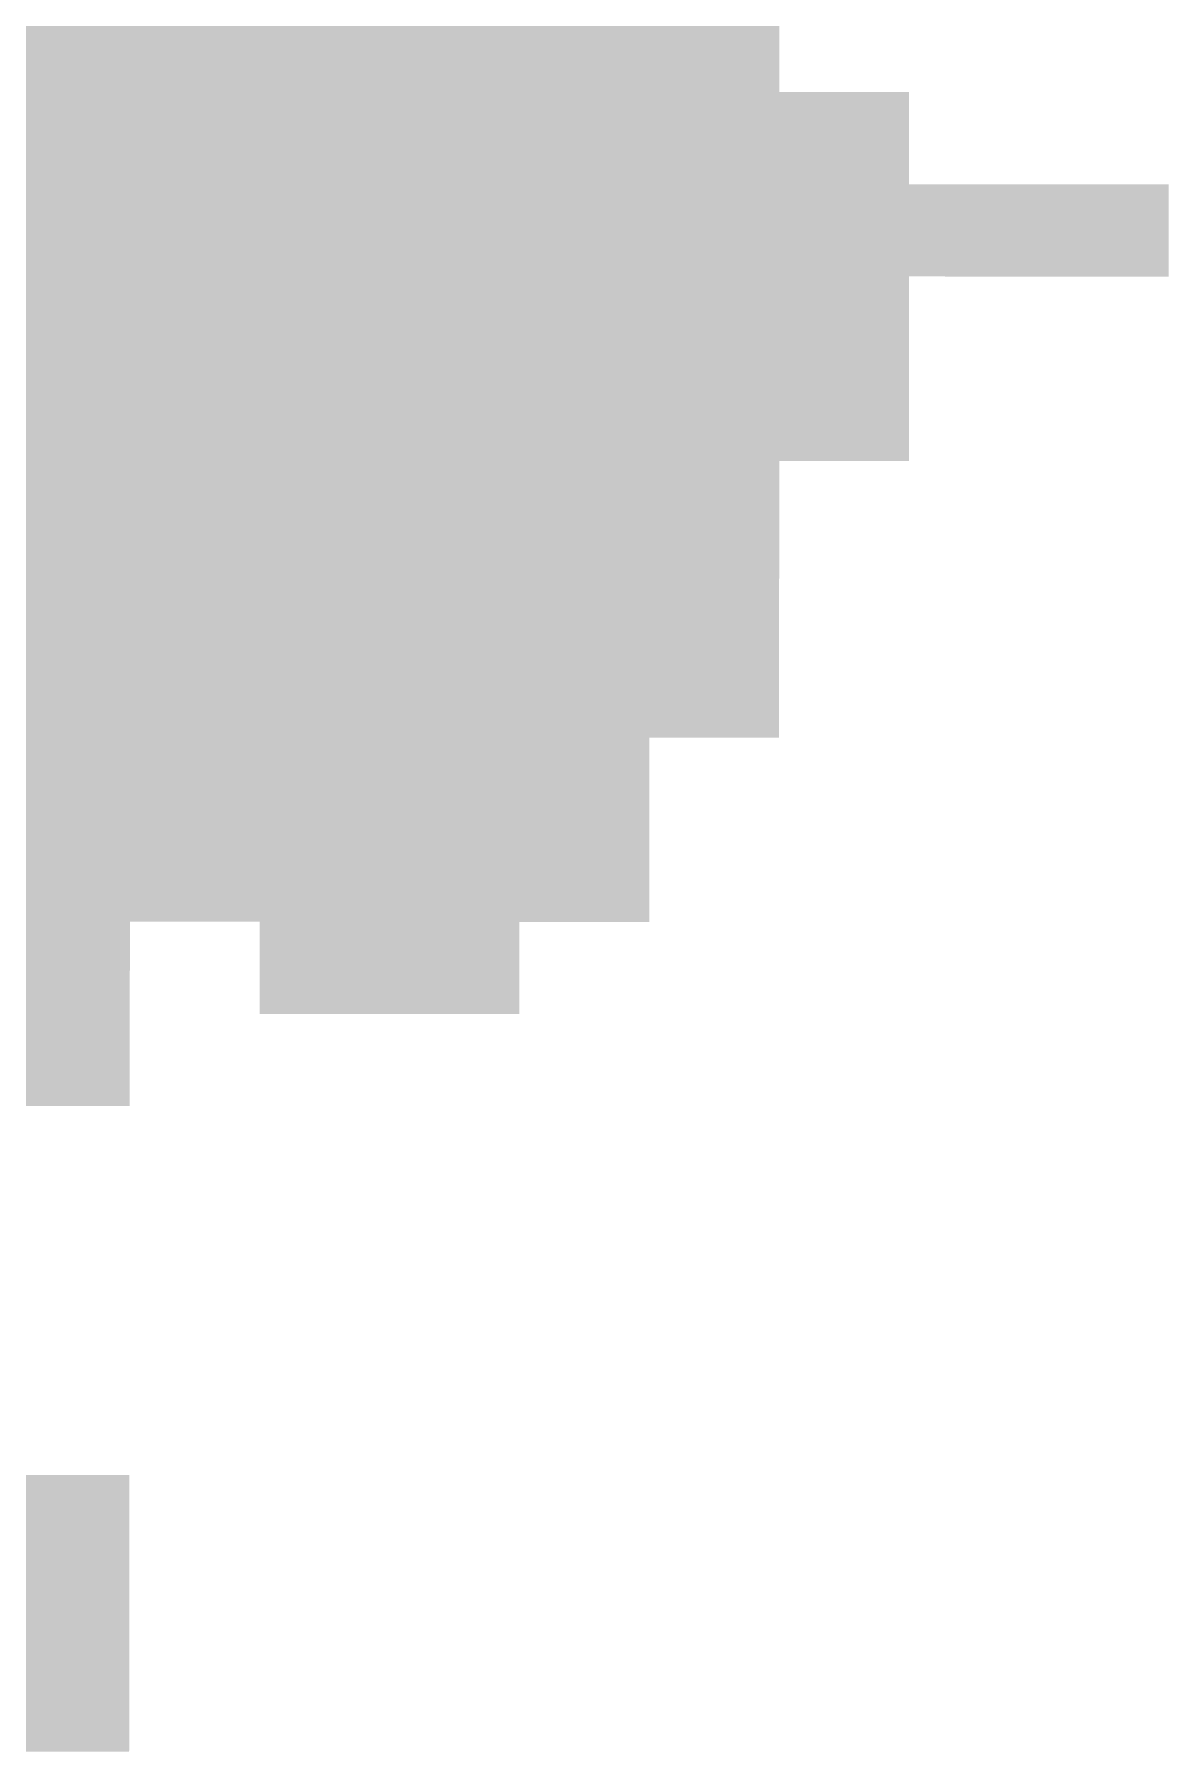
# Model space of a CAD drawing. Header units: inches. Extents: x 267136 to 306747, y 5028981 to 5062930.
# Drawn here: x 299062 to 303334, y 5030982 to 5037448 of the extents above; entities that cross this region are included whole.
import ezdxf

# ---------------------------------------------------------------- set-up
doc = ezdxf.new("R2010")
doc.units = ezdxf.units.IN
doc.header["$MEASUREMENT"] = 0

msp = doc.modelspace()

# ---------------------------------------------------------------- hatches: boundary and pattern name
for points in [[(299424.793, 5037232.703), (299392.216, 5037232.73), (299261.908, 5037232.844), (299131.6, 5037232.96), (299066.446, 5037233.02), (299001.292, 5037233.079), (298936.138, 5037233.14), (298936.225, 5037325.748), (298936.311, 5037418.356), (298936.397, 5037510.965), (298936.462, 5037580.421), (299001.613, 5037580.36), (299066.763, 5037580.301), (299131.914, 5037580.241), (299197.064, 5037580.184), (299262.214, 5037580.125), (299327.365, 5037580.068), (299425.09, 5037579.984), (299425.031, 5037510.527), (299424.873, 5037325.311), (299424.793, 5037232.703)], [(299913.448, 5037232.304), (299848.294, 5037232.354), (299783.14, 5037232.406), (299652.832, 5037232.512), (299587.678, 5037232.565), (299457.37, 5037232.675), (299424.793, 5037232.703), (299424.873, 5037325.311), (299425.031, 5037510.527), (299425.09, 5037579.984), (299457.666, 5037579.956), (299522.816, 5037579.901), (299587.966, 5037579.847), (299653.117, 5037579.793), (299718.267, 5037579.74), (299783.418, 5037579.687), (299848.568, 5037579.636), (299913.719, 5037579.585), (299913.665, 5037510.129), (299913.593, 5037417.521), (299913.521, 5037324.912), (299913.448, 5037232.304)], [(300402.104, 5037231.942), (300369.526, 5037231.966), (300304.373, 5037232.012), (300239.219, 5037232.059), (300174.064, 5037232.106), (300108.911, 5037232.154), (300043.756, 5037232.204), (299978.603, 5037232.253), (299913.448, 5037232.304), (299913.521, 5037324.912), (299913.593, 5037417.521), (299913.719, 5037579.585), (299978.869, 5037579.534), (300044.019, 5037579.485), (300109.17, 5037579.436), (300174.32, 5037579.388), (300239.471, 5037579.34), (300304.621, 5037579.293), (300369.771, 5037579.247), (300402.347, 5037579.224), (300402.298, 5037509.768), (300402.233, 5037417.159), (300402.168, 5037324.551), (300402.104, 5037231.942)], [(300890.759, 5037231.62), (300825.604, 5037231.66), (300760.451, 5037231.702), (300695.297, 5037231.744), (300630.143, 5037231.787), (300564.989, 5037231.831), (300499.834, 5037231.875), (300434.681, 5037231.92), (300402.104, 5037231.942), (300402.168, 5037324.551), (300402.233, 5037417.159), (300402.298, 5037509.768), (300402.347, 5037579.224), (300434.922, 5037579.201), (300500.072, 5037579.156), (300565.223, 5037579.112), (300630.373, 5037579.068), (300695.523, 5037579.025), (300760.674, 5037578.983), (300825.824, 5037578.941), (300890.975, 5037578.9), (300890.932, 5037509.444), (300890.816, 5037324.228), (300890.759, 5037231.62)], [(301379.414, 5037231.335), (301346.837, 5037231.353), (301281.683, 5037231.389), (301151.375, 5037231.463), (301086.221, 5037231.501), (300955.913, 5037231.579), (300890.759, 5037231.62), (300890.816, 5037324.228), (300890.932, 5037509.444), (300890.975, 5037578.9), (300956.125, 5037578.86), (301021.275, 5037578.821), (301086.426, 5037578.782), (301151.577, 5037578.744), (301281.877, 5037578.67), (301347.028, 5037578.634), (301379.603, 5037578.616), (301379.565, 5037509.159), (301379.515, 5037416.551), (301379.464, 5037323.943), (301379.414, 5037231.335)], [(301868.069, 5037231.088), (301802.915, 5037231.118), (301737.761, 5037231.149), (301607.453, 5037231.215), (301542.299, 5037231.248), (301477.145, 5037231.282), (301411.991, 5037231.317), (301379.414, 5037231.335), (301379.464, 5037323.943), (301379.515, 5037416.551), (301379.565, 5037509.159), (301379.603, 5037578.616), (301412.178, 5037578.599), (301477.329, 5037578.563), (301542.479, 5037578.529), (301607.629, 5037578.496), (301672.78, 5037578.463), (301737.93, 5037578.431), (301803.081, 5037578.399), (301868.231, 5037578.369), (301868.199, 5037508.912), (301868.155, 5037416.305), (301868.112, 5037323.696), (301868.069, 5037231.088)], [(299424.496, 5036885.422), (299391.917, 5036885.449), (299326.76, 5036885.506), (299261.602, 5036885.563), (299196.445, 5036885.621), (299131.287, 5036885.68), (299066.129, 5036885.738), (299000.972, 5036885.798), (298935.814, 5036885.858), (298935.879, 5036955.315), (298935.965, 5037047.923), (298936.052, 5037140.531), (298936.138, 5037233.14), (299001.292, 5037233.079), (299066.446, 5037233.02), (299131.6, 5037232.96), (299261.908, 5037232.844), (299392.216, 5037232.73), (299424.793, 5037232.703), (299424.714, 5037140.095), (299424.635, 5037047.486), (299424.556, 5036954.878), (299424.496, 5036885.422)], [(299913.178, 5036885.022), (299848.021, 5036885.073), (299782.863, 5036885.125), (299717.706, 5036885.178), (299652.548, 5036885.23), (299587.39, 5036885.284), (299522.233, 5036885.339), (299457.075, 5036885.394), (299424.496, 5036885.422), (299424.556, 5036954.878), (299424.635, 5037047.486), (299424.714, 5037140.095), (299424.793, 5037232.703), (299457.37, 5037232.675), (299587.678, 5037232.565), (299717.986, 5037232.459), (299783.14, 5037232.406), (299848.294, 5037232.354), (299913.448, 5037232.304), (299913.376, 5037139.695), (299913.232, 5036954.479), (299913.178, 5036885.022)], [(300401.86, 5036884.662), (300369.282, 5036884.685), (300304.124, 5036884.73), (300238.966, 5036884.777), (300173.809, 5036884.825), (300108.651, 5036884.874), (300043.494, 5036884.923), (299978.336, 5036884.973), (299913.178, 5036885.022), (299913.232, 5036954.479), (299913.376, 5037139.695), (299913.448, 5037232.304), (299978.603, 5037232.253), (300043.756, 5037232.204), (300108.911, 5037232.154), (300174.064, 5037232.106), (300239.219, 5037232.059), (300304.373, 5037232.012), (300369.526, 5037231.966), (300402.104, 5037231.942), (300402.039, 5037139.334), (300401.974, 5037046.727), (300401.909, 5036954.118), (300401.86, 5036884.662)], [(300890.542, 5036884.339), (300825.385, 5036884.38), (300760.228, 5036884.421), (300695.07, 5036884.463), (300629.912, 5036884.506), (300564.754, 5036884.55), (300499.597, 5036884.594), (300434.439, 5036884.639), (300401.86, 5036884.662), (300401.909, 5036954.118), (300401.974, 5037046.727), (300402.039, 5037139.334), (300402.104, 5037231.942), (300434.681, 5037231.92), (300499.834, 5037231.875), (300564.989, 5037231.831), (300630.143, 5037231.787), (300695.297, 5037231.744), (300760.451, 5037231.702), (300825.604, 5037231.66), (300890.759, 5037231.62), (300890.701, 5037139.012), (300890.644, 5037046.403), (300890.586, 5036953.795), (300890.542, 5036884.339)], [(301379.225, 5036884.054), (301346.646, 5036884.071), (301281.488, 5036884.107), (301216.331, 5036884.145), (301151.173, 5036884.182), (301086.016, 5036884.22), (301020.858, 5036884.259), (300890.542, 5036884.339), (300890.586, 5036953.795), (300890.644, 5037046.403), (300890.701, 5037139.012), (300890.759, 5037231.62), (300955.913, 5037231.579), (301086.221, 5037231.501), (301151.375, 5037231.463), (301281.683, 5037231.389), (301346.837, 5037231.353), (301379.414, 5037231.335), (301379.363, 5037138.727), (301379.313, 5037046.118), (301379.263, 5036953.51), (301379.225, 5036884.054)], [(301867.907, 5036883.807), (301802.75, 5036883.837), (301737.592, 5036883.869), (301672.434, 5036883.9), (301607.276, 5036883.934), (301542.119, 5036883.967), (301476.961, 5036884.001), (301411.804, 5036884.036), (301379.225, 5036884.054), (301379.263, 5036953.51), (301379.313, 5037046.118), (301379.363, 5037138.727), (301379.414, 5037231.335), (301411.991, 5037231.317), (301477.145, 5037231.282), (301542.299, 5037231.248), (301672.607, 5037231.182), (301737.761, 5037231.149), (301802.915, 5037231.118), (301868.069, 5037231.088), (301868.026, 5037138.479), (301867.982, 5037045.871), (301867.939, 5036953.263), (301867.907, 5036883.807)], [(302356.589, 5036883.598), (302324.01, 5036883.61), (302258.853, 5036883.637), (302193.695, 5036883.663), (302128.538, 5036883.69), (302063.38, 5036883.719), (301998.222, 5036883.747), (301933.064, 5036883.776), (301867.907, 5036883.807), (301867.939, 5036953.263), (301867.982, 5037045.871), (301868.026, 5037138.479), (301868.069, 5037231.088), (301998.377, 5037231.028), (302063.531, 5037230.999), (302128.685, 5037230.972), (302193.839, 5037230.944), (302258.993, 5037230.917), (302324.147, 5037230.892), (302356.724, 5037230.879), (302356.688, 5037138.271), (302356.652, 5037045.662), (302356.616, 5036953.054), (302356.589, 5036883.598)], [(299424.199, 5036538.141), (299391.618, 5036538.169), (299326.457, 5036538.226), (299261.296, 5036538.282), (299130.974, 5036538.398), (299065.812, 5036538.458), (298935.49, 5036538.578), (298935.533, 5036584.882), (298935.62, 5036677.49), (298935.706, 5036770.099), (298935.792, 5036862.707), (298935.814, 5036885.858), (299000.972, 5036885.798), (299066.129, 5036885.738), (299131.287, 5036885.68), (299196.445, 5036885.621), (299261.602, 5036885.563), (299326.76, 5036885.506), (299391.917, 5036885.449), (299424.496, 5036885.422), (299424.476, 5036862.27), (299424.397, 5036769.661), (299424.318, 5036677.054), (299424.239, 5036584.445), (299424.199, 5036538.141)], [(299912.908, 5036537.742), (299847.747, 5036537.793), (299717.425, 5036537.897), (299652.263, 5036537.95), (299587.102, 5036538.004), (299521.941, 5036538.059), (299456.78, 5036538.113), (299424.199, 5036538.141), (299424.239, 5036584.445), (299424.318, 5036677.054), (299424.397, 5036769.661), (299424.476, 5036862.27), (299424.496, 5036885.422), (299457.075, 5036885.394), (299522.233, 5036885.339), (299587.39, 5036885.284), (299652.548, 5036885.23), (299717.706, 5036885.178), (299782.863, 5036885.125), (299848.021, 5036885.073), (299913.178, 5036885.022), (299913.16, 5036861.871), (299913.088, 5036769.263), (299913.016, 5036676.654), (299912.944, 5036584.046), (299912.908, 5036537.742)], [(300401.618, 5036537.381), (300369.037, 5036537.403), (300303.875, 5036537.45), (300238.714, 5036537.497), (300108.392, 5036537.593), (299978.07, 5036537.691), (299912.908, 5036537.742), (299912.944, 5036584.046), (299913.016, 5036676.654), (299913.088, 5036769.263), (299913.16, 5036861.871), (299913.178, 5036885.022), (299978.336, 5036884.973), (300043.494, 5036884.923), (300108.651, 5036884.874), (300173.809, 5036884.825), (300238.966, 5036884.777), (300304.124, 5036884.73), (300369.282, 5036884.685), (300401.86, 5036884.662), (300401.844, 5036861.51), (300401.779, 5036768.901), (300401.715, 5036676.293), (300401.65, 5036583.685), (300401.618, 5036537.381)], [(300890.327, 5036537.058), (300825.166, 5036537.099), (300760.004, 5036537.141), (300694.843, 5036537.183), (300564.521, 5036537.269), (300499.359, 5036537.313), (300434.198, 5036537.358), (300401.618, 5036537.381), (300401.65, 5036583.685), (300401.715, 5036676.293), (300401.779, 5036768.901), (300401.844, 5036861.51), (300401.86, 5036884.662), (300434.439, 5036884.639), (300499.597, 5036884.594), (300564.754, 5036884.55), (300629.912, 5036884.506), (300695.07, 5036884.463), (300760.228, 5036884.421), (300890.542, 5036884.339), (300890.528, 5036861.187), (300890.471, 5036768.578), (300890.355, 5036583.362), (300890.327, 5036537.058)], [(301379.036, 5036536.772), (301346.455, 5036536.791), (301216.133, 5036536.863), (301150.972, 5036536.901), (301085.81, 5036536.939), (301020.649, 5036536.979), (300955.488, 5036537.018), (300890.327, 5036537.058), (300890.355, 5036583.362), (300890.471, 5036768.578), (300890.528, 5036861.187), (300890.542, 5036884.339), (301020.858, 5036884.259), (301086.016, 5036884.22), (301151.173, 5036884.182), (301216.331, 5036884.145), (301281.488, 5036884.107), (301346.646, 5036884.071), (301379.225, 5036884.054), (301379.212, 5036860.901), (301379.162, 5036768.293), (301379.111, 5036675.686), (301379.061, 5036583.077), (301379.036, 5036536.772)], [(301867.745, 5036536.525), (301802.583, 5036536.557), (301737.422, 5036536.588), (301672.261, 5036536.62), (301607.1, 5036536.653), (301476.778, 5036536.721), (301411.616, 5036536.755), (301379.036, 5036536.772), (301379.061, 5036583.077), (301379.111, 5036675.686), (301379.162, 5036768.293), (301379.212, 5036860.901), (301379.225, 5036884.054), (301411.804, 5036884.036), (301476.961, 5036884.001), (301542.119, 5036883.967), (301607.276, 5036883.934), (301672.434, 5036883.9), (301737.592, 5036883.869), (301802.75, 5036883.837), (301867.907, 5036883.807), (301867.896, 5036860.654), (301867.767, 5036582.83), (301867.745, 5036536.525)], [(302356.454, 5036536.316), (302323.874, 5036536.329), (302258.712, 5036536.355), (302128.39, 5036536.409), (302063.229, 5036536.437), (301998.067, 5036536.467), (301867.745, 5036536.525), (301867.767, 5036582.83), (301867.896, 5036860.654), (301867.907, 5036883.807), (301933.064, 5036883.776), (301998.222, 5036883.747), (302063.38, 5036883.719), (302128.538, 5036883.69), (302193.695, 5036883.663), (302258.853, 5036883.637), (302324.01, 5036883.61), (302356.589, 5036883.598), (302356.58, 5036860.445), (302356.472, 5036582.621), (302356.454, 5036536.316)], [(302845.136, 5036536.107), (302812.556, 5036536.12), (302747.394, 5036536.146), (302617.072, 5036536.2), (302551.911, 5036536.228), (302486.749, 5036536.258), (302356.427, 5036536.316), (302356.449, 5036582.621), (302356.578, 5036860.445), (302356.589, 5036883.598), (302421.746, 5036883.567), (302486.904, 5036883.538), (302552.062, 5036883.51), (302617.22, 5036883.481), (302682.377, 5036883.454), (302747.535, 5036883.428), (302812.692, 5036883.401), (302845.271, 5036883.389), (302845.262, 5036860.236), (302845.154, 5036582.412), (302845.136, 5036536.107)], [(303333.818, 5036535.898), (303301.238, 5036535.911), (303236.076, 5036535.937), (303105.754, 5036535.991), (303040.593, 5036536.019), (302975.431, 5036536.049), (302845.109, 5036536.107), (302845.131, 5036582.412), (302845.26, 5036860.236), (302845.271, 5036883.389), (302910.428, 5036883.358), (302975.586, 5036883.329), (303040.744, 5036883.301), (303105.902, 5036883.272), (303171.059, 5036883.245), (303236.217, 5036883.219), (303301.374, 5036883.192), (303333.953, 5036883.18), (303333.944, 5036860.027), (303333.836, 5036582.203), (303333.818, 5036535.898)], [(299423.902, 5036190.86), (299391.32, 5036190.889), (299326.155, 5036190.944), (299130.66, 5036191.118), (299065.496, 5036191.177), (299000.331, 5036191.237), (298935.166, 5036191.298), (298935.187, 5036214.449), (298935.274, 5036307.058), (298935.36, 5036399.666), (298935.447, 5036492.273), (298935.49, 5036538.578), (299065.812, 5036538.458), (299130.974, 5036538.398), (299261.296, 5036538.282), (299326.457, 5036538.226), (299391.618, 5036538.169), (299424.199, 5036538.141), (299424.159, 5036491.837), (299424.08, 5036399.229), (299424.001, 5036306.62), (299423.922, 5036214.013), (299423.902, 5036190.86)], [(299912.638, 5036190.461), (299847.473, 5036190.513), (299782.309, 5036190.564), (299717.144, 5036190.616), (299651.979, 5036190.669), (299521.649, 5036190.777), (299456.484, 5036190.833), (299423.902, 5036190.86), (299423.922, 5036214.013), (299424.001, 5036306.62), (299424.08, 5036399.229), (299424.159, 5036491.837), (299424.199, 5036538.141), (299456.78, 5036538.113), (299521.941, 5036538.059), (299587.102, 5036538.004), (299652.263, 5036537.95), (299717.425, 5036537.897), (299847.747, 5036537.793), (299912.908, 5036537.742), (299912.872, 5036491.437), (299912.8, 5036398.83), (299912.728, 5036306.222), (299912.656, 5036213.613), (299912.638, 5036190.461)], [(300401.375, 5036190.101), (300368.792, 5036190.123), (300238.462, 5036190.217), (300173.297, 5036190.264), (300108.133, 5036190.312), (300042.968, 5036190.361), (299912.638, 5036190.461), (299912.656, 5036213.613), (299912.728, 5036306.222), (299912.8, 5036398.83), (299912.872, 5036491.437), (299912.908, 5036537.742), (299978.07, 5036537.691), (300108.392, 5036537.593), (300238.714, 5036537.497), (300303.875, 5036537.45), (300369.037, 5036537.403), (300401.618, 5036537.381), (300401.585, 5036491.077), (300401.52, 5036398.469), (300401.456, 5036305.86), (300401.391, 5036213.252), (300401.375, 5036190.101)], [(300890.11, 5036189.777), (300824.946, 5036189.818), (300759.781, 5036189.859), (300694.616, 5036189.902), (300629.451, 5036189.944), (300564.287, 5036189.988), (300499.122, 5036190.032), (300433.957, 5036190.077), (300401.375, 5036190.101), (300401.391, 5036213.252), (300401.456, 5036305.86), (300401.52, 5036398.469), (300401.585, 5036491.077), (300401.618, 5036537.381), (300434.198, 5036537.358), (300499.359, 5036537.313), (300564.521, 5036537.269), (300694.843, 5036537.183), (300760.004, 5036537.141), (300825.166, 5036537.099), (300890.327, 5036537.058), (300890.298, 5036490.754), (300890.24, 5036398.146), (300890.183, 5036305.537), (300890.125, 5036212.93), (300890.11, 5036189.777)], [(301378.847, 5036189.492), (301346.264, 5036189.51), (301281.1, 5036189.546), (301150.77, 5036189.62), (301085.605, 5036189.659), (301020.44, 5036189.697), (300890.11, 5036189.777), (300890.125, 5036212.93), (300890.183, 5036305.537), (300890.24, 5036398.146), (300890.298, 5036490.754), (300890.327, 5036537.058), (300955.488, 5036537.018), (301020.649, 5036536.979), (301085.81, 5036536.939), (301150.972, 5036536.901), (301216.133, 5036536.863), (301346.455, 5036536.791), (301379.036, 5036536.772), (301379.011, 5036490.469), (301378.96, 5036397.86), (301378.91, 5036305.252), (301378.859, 5036212.645), (301378.847, 5036189.492)], [(301867.583, 5036189.245), (301802.418, 5036189.276), (301672.088, 5036189.34), (301606.924, 5036189.372), (301541.759, 5036189.405), (301476.594, 5036189.439), (301411.429, 5036189.475), (301378.847, 5036189.492), (301378.859, 5036212.645), (301378.91, 5036305.252), (301378.96, 5036397.86), (301379.011, 5036490.469), (301379.036, 5036536.772), (301411.616, 5036536.755), (301476.778, 5036536.721), (301607.1, 5036536.653), (301672.261, 5036536.62), (301737.422, 5036536.588), (301802.583, 5036536.557), (301867.745, 5036536.525), (301867.723, 5036490.222), (301867.68, 5036397.613), (301867.637, 5036305.006), (301867.594, 5036212.397), (301867.583, 5036189.245)], [(302356.319, 5036189.036), (302323.737, 5036189.049), (302258.572, 5036189.075), (302128.242, 5036189.129), (302063.078, 5036189.157), (301932.748, 5036189.215), (301867.583, 5036189.245), (301867.594, 5036212.397), (301867.637, 5036305.006), (301867.68, 5036397.613), (301867.723, 5036490.222), (301867.745, 5036536.525), (301998.067, 5036536.467), (302063.229, 5036536.437), (302128.39, 5036536.409), (302258.712, 5036536.355), (302323.874, 5036536.329), (302356.454, 5036536.316), (302356.436, 5036490.013), (302356.4, 5036397.404), (302356.364, 5036304.797), (302356.328, 5036212.188), (302356.319, 5036189.036)], [(299423.605, 5035843.58), (299391.021, 5035843.607), (299325.852, 5035843.664), (299260.684, 5035843.722), (299195.516, 5035843.779), (299130.347, 5035843.838), (299065.179, 5035843.896), (299000.01, 5035843.956), (298934.842, 5035844.017), (298934.928, 5035936.625), (298935.015, 5036029.233), (298935.101, 5036121.841), (298935.166, 5036191.298), (299000.331, 5036191.237), (299065.496, 5036191.177), (299130.66, 5036191.118), (299326.155, 5036190.944), (299391.32, 5036190.889), (299423.902, 5036190.86), (299423.843, 5036121.404), (299423.763, 5036028.796), (299423.605, 5035843.58)], [(299912.368, 5035843.181), (299847.2, 5035843.231), (299782.031, 5035843.283), (299651.695, 5035843.389), (299586.526, 5035843.442), (299521.358, 5035843.497), (299456.189, 5035843.552), (299423.605, 5035843.58), (299423.763, 5036028.796), (299423.843, 5036121.404), (299423.902, 5036190.86), (299456.484, 5036190.833), (299521.649, 5036190.777), (299651.979, 5036190.669), (299717.144, 5036190.616), (299782.309, 5036190.564), (299847.473, 5036190.513), (299912.638, 5036190.461), (299912.584, 5036121.005), (299912.44, 5035935.789), (299912.368, 5035843.181)], [(300401.131, 5035842.82), (300368.547, 5035842.843), (300303.379, 5035842.889), (300238.21, 5035842.936), (300173.042, 5035842.983), (300107.874, 5035843.032), (300042.705, 5035843.081), (299977.537, 5035843.131), (299912.368, 5035843.181), (299912.512, 5036028.397), (299912.638, 5036190.461), (300042.968, 5036190.361), (300108.133, 5036190.312), (300173.297, 5036190.264), (300303.627, 5036190.17), (300368.792, 5036190.123), (300401.375, 5036190.101), (300401.326, 5036120.645), (300401.261, 5036028.036), (300401.131, 5035842.82)], [(300889.895, 5035842.497), (300824.726, 5035842.538), (300759.558, 5035842.579), (300694.389, 5035842.621), (300629.221, 5035842.664), (300564.052, 5035842.708), (300498.884, 5035842.752), (300433.716, 5035842.797), (300401.131, 5035842.82), (300401.261, 5036028.036), (300401.326, 5036120.645), (300401.375, 5036190.101), (300433.957, 5036190.077), (300499.122, 5036190.032), (300564.287, 5036189.988), (300629.451, 5036189.944), (300694.616, 5036189.902), (300759.781, 5036189.859), (300824.946, 5036189.818), (300890.11, 5036189.777), (300890.067, 5036120.321), (300890.01, 5036027.713), (300889.952, 5035935.104), (300889.895, 5035842.497)], [(301378.658, 5035842.212), (301346.074, 5035842.229), (301280.905, 5035842.266), (301215.737, 5035842.303), (301150.568, 5035842.34), (301085.4, 5035842.378), (301020.231, 5035842.417), (300889.895, 5035842.497), (300889.952, 5035935.104), (300890.01, 5036027.713), (300890.067, 5036120.321), (300890.11, 5036189.777), (301020.44, 5036189.697), (301085.605, 5036189.659), (301150.77, 5036189.62), (301281.1, 5036189.546), (301346.264, 5036189.51), (301378.847, 5036189.492), (301378.809, 5036120.036), (301378.758, 5036027.428), (301378.658, 5035842.212)], [(301867.421, 5035841.965), (301802.252, 5035841.995), (301671.916, 5035842.059), (301606.747, 5035842.092), (301541.579, 5035842.125), (301476.41, 5035842.159), (301411.242, 5035842.194), (301378.658, 5035842.212), (301378.758, 5036027.428), (301378.809, 5036120.036), (301378.847, 5036189.492), (301411.429, 5036189.475), (301476.594, 5036189.439), (301541.759, 5036189.405), (301606.924, 5036189.372), (301672.088, 5036189.34), (301802.418, 5036189.276), (301867.583, 5036189.245), (301867.55, 5036119.789), (301867.421, 5035841.965)], [(302356.184, 5035841.756), (302323.6, 5035841.769), (302258.432, 5035841.795), (302193.263, 5035841.821), (302128.095, 5035841.849), (302062.926, 5035841.877), (301997.758, 5035841.905), (301932.589, 5035841.935), (301867.421, 5035841.965), (301867.55, 5036119.789), (301867.583, 5036189.245), (301932.748, 5036189.215), (302063.078, 5036189.157), (302128.242, 5036189.129), (302258.572, 5036189.075), (302323.737, 5036189.049), (302356.319, 5036189.036), (302356.292, 5036119.58), (302356.184, 5035841.756)], [(299423.308, 5035496.3), (299390.722, 5035496.328), (299325.55, 5035496.384), (299260.378, 5035496.441), (299195.206, 5035496.499), (299130.034, 5035496.558), (299064.862, 5035496.616), (298999.69, 5035496.677), (298934.518, 5035496.736), (298934.583, 5035566.192), (298934.669, 5035658.801), (298934.755, 5035751.409), (298934.842, 5035844.017), (299000.01, 5035843.956), (299065.179, 5035843.896), (299130.347, 5035843.838), (299195.516, 5035843.779), (299260.684, 5035843.722), (299325.852, 5035843.664), (299391.021, 5035843.607), (299423.605, 5035843.58), (299423.447, 5035658.364), (299423.367, 5035565.756), (299423.308, 5035496.3)], [(299912.098, 5035495.9), (299846.926, 5035495.952), (299781.754, 5035496.003), (299716.582, 5035496.056), (299651.41, 5035496.108), (299586.238, 5035496.162), (299521.066, 5035496.217), (299455.894, 5035496.271), (299423.308, 5035496.3), (299423.367, 5035565.756), (299423.447, 5035658.364), (299423.605, 5035843.58), (299456.189, 5035843.552), (299521.358, 5035843.497), (299586.526, 5035843.442), (299651.695, 5035843.389), (299782.031, 5035843.283), (299847.2, 5035843.231), (299912.368, 5035843.181), (299912.224, 5035657.965), (299912.152, 5035565.356), (299912.098, 5035495.9)], [(300400.888, 5035495.54), (300368.302, 5035495.562), (300303.13, 5035495.608), (300237.958, 5035495.656), (300172.786, 5035495.703), (300042.442, 5035495.801), (299977.27, 5035495.851), (299912.098, 5035495.9), (299912.152, 5035565.356), (299912.224, 5035657.965), (299912.368, 5035843.181), (299977.537, 5035843.131), (300042.705, 5035843.081), (300107.874, 5035843.032), (300173.042, 5035842.983), (300238.21, 5035842.936), (300303.379, 5035842.889), (300401.131, 5035842.82), (300401.066, 5035750.212), (300401.002, 5035657.604), (300400.937, 5035564.996), (300400.888, 5035495.54)], [(300889.679, 5035495.217), (300824.506, 5035495.258), (300759.334, 5035495.299), (300694.163, 5035495.341), (300628.99, 5035495.384), (300498.646, 5035495.472), (300433.475, 5035495.517), (300400.888, 5035495.54), (300400.937, 5035564.996), (300401.002, 5035657.604), (300401.066, 5035750.212), (300401.131, 5035842.82), (300433.716, 5035842.797), (300498.884, 5035842.752), (300564.052, 5035842.708), (300629.221, 5035842.664), (300694.389, 5035842.621), (300759.558, 5035842.579), (300824.726, 5035842.538), (300889.895, 5035842.497), (300889.837, 5035749.889), (300889.779, 5035657.28), (300889.722, 5035564.673), (300889.679, 5035495.217)], [(301378.469, 5035494.932), (301345.883, 5035494.949), (301280.71, 5035494.985), (301215.539, 5035495.022), (301085.195, 5035495.098), (301020.022, 5035495.137), (300954.851, 5035495.177), (300889.679, 5035495.217), (300889.722, 5035564.673), (300889.779, 5035657.28), (300889.837, 5035749.889), (300889.895, 5035842.497), (301020.231, 5035842.417), (301085.4, 5035842.378), (301150.568, 5035842.34), (301215.737, 5035842.303), (301280.905, 5035842.266), (301346.074, 5035842.229), (301378.658, 5035842.212), (301378.607, 5035749.604), (301378.557, 5035656.996), (301378.506, 5035564.388), (301378.469, 5035494.932)], [(301867.259, 5035494.685), (301802.087, 5035494.716), (301736.915, 5035494.747), (301671.743, 5035494.779), (301541.399, 5035494.845), (301476.227, 5035494.879), (301411.055, 5035494.914), (301378.469, 5035494.932), (301378.506, 5035564.388), (301378.557, 5035656.996), (301378.607, 5035749.604), (301378.658, 5035842.212), (301411.242, 5035842.194), (301476.41, 5035842.159), (301541.579, 5035842.125), (301606.747, 5035842.092), (301671.916, 5035842.059), (301802.252, 5035841.995), (301867.421, 5035841.965), (301867.378, 5035749.356), (301867.334, 5035656.749), (301867.292, 5035564.141), (301867.259, 5035494.685)], [(299423.011, 5035149.02), (299390.423, 5035149.048), (299325.248, 5035149.104), (299260.072, 5035149.161), (299194.896, 5035149.219), (299129.721, 5035149.277), (299064.545, 5035149.337), (298999.369, 5035149.396), (298934.194, 5035149.457), (298934.237, 5035195.761), (298934.323, 5035288.369), (298934.41, 5035380.977), (298934.496, 5035473.585), (298934.518, 5035496.736), (298999.69, 5035496.677), (299064.862, 5035496.616), (299130.034, 5035496.558), (299195.206, 5035496.499), (299260.378, 5035496.441), (299325.55, 5035496.384), (299390.722, 5035496.328), (299423.308, 5035496.3), (299423.288, 5035473.147), (299423.209, 5035380.54), (299423.13, 5035287.932), (299423.051, 5035195.323), (299423.011, 5035149.02)], [(299911.828, 5035148.621), (299846.653, 5035148.672), (299781.477, 5035148.724), (299716.301, 5035148.775), (299651.126, 5035148.829), (299520.774, 5035148.937), (299455.599, 5035148.992), (299423.011, 5035149.02), (299423.051, 5035195.323), (299423.13, 5035287.932), (299423.209, 5035380.54), (299423.288, 5035473.147), (299423.308, 5035496.3), (299455.894, 5035496.271), (299521.066, 5035496.217), (299586.238, 5035496.162), (299651.41, 5035496.108), (299716.582, 5035496.056), (299781.754, 5035496.003), (299846.926, 5035495.952), (299912.098, 5035495.9), (299912.08, 5035472.749), (299912.008, 5035380.141), (299911.936, 5035287.532), (299911.864, 5035194.925), (299911.828, 5035148.621)], [(300400.646, 5035148.26), (300368.058, 5035148.282), (300302.882, 5035148.329), (300237.707, 5035148.376), (300107.355, 5035148.472), (300042.179, 5035148.521), (299977.004, 5035148.57), (299911.828, 5035148.621), (299911.864, 5035194.925), (299911.936, 5035287.532), (299912.008, 5035380.141), (299912.08, 5035472.749), (299912.098, 5035495.9), (299977.27, 5035495.851), (300042.442, 5035495.801), (300172.786, 5035495.703), (300237.958, 5035495.656), (300303.13, 5035495.608), (300368.302, 5035495.562), (300400.888, 5035495.54), (300400.872, 5035472.388), (300400.807, 5035379.779), (300400.743, 5035287.172), (300400.678, 5035194.563), (300400.646, 5035148.26)], [(300889.462, 5035147.937), (300824.287, 5035147.978), (300759.111, 5035148.019), (300693.936, 5035148.062), (300628.76, 5035148.104), (300563.584, 5035148.147), (300498.409, 5035148.192), (300433.233, 5035148.237), (300400.646, 5035148.26), (300400.678, 5035194.563), (300400.743, 5035287.172), (300400.807, 5035379.779), (300400.872, 5035472.388), (300400.888, 5035495.54), (300433.475, 5035495.517), (300498.646, 5035495.472), (300628.99, 5035495.384), (300694.163, 5035495.341), (300759.334, 5035495.299), (300824.506, 5035495.258), (300889.679, 5035495.217), (300889.664, 5035472.064), (300889.606, 5035379.457), (300889.549, 5035286.849), (300889.491, 5035194.24), (300889.462, 5035147.937)], [(301378.28, 5035147.651), (301345.692, 5035147.669), (301280.516, 5035147.705), (301215.341, 5035147.742), (301084.989, 5035147.818), (301019.814, 5035147.856), (300954.638, 5035147.896), (300889.462, 5035147.937), (300889.491, 5035194.24), (300889.549, 5035286.849), (300889.606, 5035379.457), (300889.664, 5035472.064), (300889.679, 5035495.217), (300954.851, 5035495.177), (301020.022, 5035495.137), (301085.195, 5035495.098), (301215.539, 5035495.022), (301280.71, 5035494.985), (301345.883, 5035494.949), (301378.469, 5035494.932), (301378.456, 5035471.779), (301378.406, 5035379.172), (301378.355, 5035286.563), (301378.305, 5035193.956), (301378.28, 5035147.651)], [(301867.097, 5035147.404), (301801.921, 5035147.436), (301736.746, 5035147.467), (301671.57, 5035147.499), (301606.395, 5035147.531), (301541.219, 5035147.565), (301476.043, 5035147.6), (301410.868, 5035147.634), (301378.28, 5035147.651), (301378.305, 5035193.956), (301378.355, 5035286.563), (301378.406, 5035379.172), (301378.456, 5035471.779), (301378.469, 5035494.932), (301411.055, 5035494.914), (301476.227, 5035494.879), (301541.399, 5035494.845), (301671.743, 5035494.779), (301736.915, 5035494.747), (301867.259, 5035494.685), (301867.248, 5035471.532), (301867.205, 5035378.925), (301867.162, 5035286.316), (301867.119, 5035193.709), (301867.097, 5035147.404)], [(299422.714, 5034801.74), (299390.125, 5034801.768), (299324.945, 5034801.824), (299259.766, 5034801.881), (299194.587, 5034801.939), (299129.407, 5034801.997), (299064.228, 5034802.057), (298999.049, 5034802.116), (298933.87, 5034802.177), (298933.891, 5034825.329), (298933.978, 5034917.937), (298934.064, 5035010.545), (298934.151, 5035103.152), (298934.194, 5035149.457), (298999.369, 5035149.396), (299064.545, 5035149.337), (299129.721, 5035149.277), (299194.896, 5035149.219), (299260.072, 5035149.161), (299325.248, 5035149.104), (299390.423, 5035149.048), (299423.011, 5035149.02), (299422.971, 5035102.716), (299422.892, 5035010.107), (299422.813, 5034917.5), (299422.734, 5034824.892), (299422.714, 5034801.74)], [(299911.558, 5034801.341), (299846.379, 5034801.392), (299781.2, 5034801.443), (299716.021, 5034801.496), (299650.841, 5034801.549), (299520.483, 5034801.657), (299455.304, 5034801.712), (299422.714, 5034801.74), (299422.734, 5034824.892), (299422.813, 5034917.5), (299422.892, 5035010.107), (299422.971, 5035102.716), (299423.011, 5035149.02), (299455.599, 5035148.992), (299520.774, 5035148.937), (299651.126, 5035148.829), (299716.301, 5035148.775), (299781.477, 5035148.724), (299846.653, 5035148.672), (299911.828, 5035148.621), (299911.792, 5035102.316), (299911.72, 5035009.709), (299911.558, 5034801.341)], [(300400.402, 5034800.979), (300367.813, 5034801.003), (300302.633, 5034801.049), (300237.454, 5034801.096), (300172.275, 5034801.144), (300107.096, 5034801.191), (300041.917, 5034801.241), (299976.737, 5034801.29), (299911.558, 5034801.341), (299911.72, 5035009.709), (299911.792, 5035102.316), (299911.828, 5035148.621), (299977.004, 5035148.57), (300042.179, 5035148.521), (300107.355, 5035148.472), (300237.707, 5035148.376), (300302.882, 5035148.329), (300368.058, 5035148.282), (300400.646, 5035148.26), (300400.613, 5035101.956), (300400.548, 5035009.348), (300400.483, 5034916.739), (300400.418, 5034824.132), (300400.402, 5034800.979)], [(300889.247, 5034800.657), (300824.067, 5034800.697), (300693.709, 5034800.781), (300628.53, 5034800.824), (300563.351, 5034800.868), (300498.171, 5034800.912), (300432.992, 5034800.957), (300400.402, 5034800.979), (300400.418, 5034824.132), (300400.483, 5034916.739), (300400.548, 5035009.348), (300400.613, 5035101.956), (300400.646, 5035148.26), (300433.233, 5035148.237), (300498.409, 5035148.192), (300563.584, 5035148.147), (300628.76, 5035148.104), (300693.936, 5035148.062), (300759.111, 5035148.019), (300824.287, 5035147.978), (300889.462, 5035147.937), (300889.434, 5035101.633), (300889.376, 5035009.024), (300889.318, 5034916.417), (300889.261, 5034823.809), (300889.247, 5034800.657)], [(301378.091, 5034800.372), (301345.501, 5034800.39), (301280.322, 5034800.426), (301215.143, 5034800.463), (301149.963, 5034800.5), (301084.784, 5034800.538), (300954.426, 5034800.616), (300889.247, 5034800.657), (300889.261, 5034823.809), (300889.318, 5034916.417), (300889.376, 5035009.024), (300889.434, 5035101.633), (300889.462, 5035147.937), (300954.638, 5035147.896), (301019.814, 5035147.856), (301084.989, 5035147.818), (301215.341, 5035147.742), (301280.516, 5035147.705), (301345.692, 5035147.669), (301378.28, 5035147.651), (301378.254, 5035101.348), (301378.204, 5035008.739), (301378.154, 5034916.132), (301378.104, 5034823.523), (301378.091, 5034800.372)], [(301866.935, 5034800.125), (301801.756, 5034800.155), (301736.577, 5034800.187), (301671.397, 5034800.219), (301541.039, 5034800.285), (301475.859, 5034800.319), (301410.68, 5034800.354), (301378.091, 5034800.372), (301378.104, 5034823.523), (301378.154, 5034916.132), (301378.204, 5035008.739), (301378.254, 5035101.348), (301378.28, 5035147.651), (301410.868, 5035147.634), (301476.043, 5035147.6), (301541.219, 5035147.565), (301606.395, 5035147.531), (301671.57, 5035147.499), (301736.746, 5035147.467), (301801.921, 5035147.436), (301867.097, 5035147.404), (301867.075, 5035101.101), (301867.032, 5035008.492), (301866.989, 5034915.885), (301866.946, 5034823.276), (301866.935, 5034800.125)], [(299422.417, 5034454.46), (299389.826, 5034454.488), (299259.46, 5034454.602), (299194.277, 5034454.659), (299129.094, 5034454.718), (299063.912, 5034454.777), (298933.546, 5034454.897), (298933.632, 5034547.505), (298933.719, 5034640.113), (298933.805, 5034732.721), (298933.87, 5034802.177), (298999.049, 5034802.116), (299064.228, 5034802.057), (299129.407, 5034801.997), (299194.587, 5034801.939), (299259.766, 5034801.881), (299324.945, 5034801.824), (299390.125, 5034801.768), (299422.714, 5034801.74), (299422.655, 5034732.284), (299422.575, 5034639.676), (299422.417, 5034454.46)], [(299911.288, 5034454.062), (299846.105, 5034454.112), (299780.923, 5034454.164), (299715.74, 5034454.216), (299650.557, 5034454.27), (299585.374, 5034454.323), (299520.191, 5034454.377), (299455.009, 5034454.433), (299422.417, 5034454.46), (299422.575, 5034639.676), (299422.655, 5034732.284), (299422.714, 5034801.74), (299455.304, 5034801.712), (299520.483, 5034801.657), (299650.841, 5034801.549), (299716.021, 5034801.496), (299781.2, 5034801.443), (299911.558, 5034801.341), (299911.504, 5034731.885), (299911.36, 5034546.669), (299911.288, 5034454.062)], [(300400.159, 5034453.7), (300367.568, 5034453.723), (300302.385, 5034453.77), (300237.202, 5034453.816), (300172.02, 5034453.864), (300106.837, 5034453.912), (300041.654, 5034453.961), (299976.471, 5034454.011), (299911.288, 5034454.062), (299911.36, 5034546.669), (299911.558, 5034801.341), (299976.737, 5034801.29), (300041.917, 5034801.241), (300107.096, 5034801.191), (300172.275, 5034801.144), (300237.454, 5034801.096), (300302.633, 5034801.049), (300367.813, 5034801.003), (300400.402, 5034800.979), (300400.354, 5034731.523), (300400.289, 5034638.916), (300400.159, 5034453.7)], [(300889.031, 5034453.377), (300823.848, 5034453.418), (300693.482, 5034453.502), (300628.299, 5034453.545), (300563.117, 5034453.588), (300432.751, 5034453.678), (300400.159, 5034453.7), (300400.289, 5034638.916), (300400.354, 5034731.523), (300400.402, 5034800.979), (300432.992, 5034800.957), (300498.171, 5034800.912), (300563.351, 5034800.868), (300628.53, 5034800.824), (300693.709, 5034800.781), (300824.067, 5034800.697), (300889.247, 5034800.657), (300889.203, 5034731.201), (300889.146, 5034638.593), (300889.088, 5034545.985), (300889.031, 5034453.377)], [(301377.902, 5034453.092), (301345.311, 5034453.11), (301280.127, 5034453.146), (301214.945, 5034453.183), (301084.579, 5034453.259), (300954.213, 5034453.337), (300889.031, 5034453.377), (300889.088, 5034545.985), (300889.146, 5034638.593), (300889.203, 5034731.201), (300889.247, 5034800.657), (300954.426, 5034800.616), (301084.784, 5034800.538), (301149.963, 5034800.5), (301215.143, 5034800.463), (301280.322, 5034800.426), (301345.501, 5034800.39), (301378.091, 5034800.372), (301378.053, 5034730.916), (301378.002, 5034638.308), (301377.902, 5034453.092)], [(299422.12, 5034107.181), (299389.527, 5034107.209), (299324.341, 5034107.265), (299259.154, 5034107.322), (299193.968, 5034107.38), (299128.781, 5034107.438), (299063.595, 5034107.497), (298998.408, 5034107.558), (298933.222, 5034107.618), (298933.287, 5034177.073), (298933.373, 5034269.682), (298933.459, 5034362.289), (298933.546, 5034454.897), (299063.912, 5034454.777), (299129.094, 5034454.718), (299194.277, 5034454.659), (299324.643, 5034454.545), (299389.826, 5034454.488), (299422.417, 5034454.46), (299422.338, 5034361.853), (299422.259, 5034269.244), (299422.179, 5034176.637), (299422.12, 5034107.181)], [(299911.018, 5034106.781), (299845.832, 5034106.833), (299780.646, 5034106.885), (299715.459, 5034106.937), (299650.272, 5034106.99), (299519.9, 5034107.098), (299454.713, 5034107.153), (299422.12, 5034107.181), (299422.179, 5034176.637), (299422.259, 5034269.244), (299422.338, 5034361.853), (299422.417, 5034454.46), (299455.009, 5034454.433), (299520.191, 5034454.377), (299585.374, 5034454.323), (299650.557, 5034454.27), (299715.74, 5034454.216), (299780.923, 5034454.164), (299846.105, 5034454.112), (299911.288, 5034454.062), (299911.216, 5034361.453), (299911.144, 5034268.846), (299911.072, 5034176.237), (299911.018, 5034106.781)], [(300399.917, 5034106.421), (300367.323, 5034106.443), (300302.137, 5034106.49), (300236.95, 5034106.537), (300171.764, 5034106.584), (300106.578, 5034106.633), (300041.391, 5034106.682), (299976.205, 5034106.731), (299911.018, 5034106.781), (299911.072, 5034176.237), (299911.144, 5034268.846), (299911.216, 5034361.453), (299911.288, 5034454.062), (299976.471, 5034454.011), (300041.654, 5034453.961), (300106.837, 5034453.912), (300172.02, 5034453.864), (300237.202, 5034453.816), (300302.385, 5034453.77), (300367.568, 5034453.723), (300400.159, 5034453.7), (300400.095, 5034361.092), (300400.03, 5034268.484), (300399.965, 5034175.877), (300399.917, 5034106.421)], [(300888.814, 5034106.098), (300823.628, 5034106.139), (300758.442, 5034106.18), (300693.255, 5034106.223), (300628.069, 5034106.266), (300562.882, 5034106.309), (300497.696, 5034106.354), (300432.51, 5034106.398), (300399.917, 5034106.421), (300399.965, 5034175.877), (300400.03, 5034268.484), (300400.095, 5034361.092), (300400.159, 5034453.7), (300432.751, 5034453.678), (300563.117, 5034453.588), (300628.299, 5034453.545), (300693.482, 5034453.502), (300823.848, 5034453.418), (300889.031, 5034453.377), (300888.973, 5034360.77), (300888.916, 5034268.161), (300888.858, 5034175.554), (300888.814, 5034106.098)], [(301377.713, 5034105.812), (301345.12, 5034105.83), (301279.933, 5034105.866), (301214.747, 5034105.903), (301149.56, 5034105.941), (301084.374, 5034105.979), (301019.187, 5034106.018), (300954.001, 5034106.058), (300888.814, 5034106.098), (300888.858, 5034175.554), (300888.916, 5034268.161), (300888.973, 5034360.77), (300889.031, 5034453.377), (300954.213, 5034453.337), (301084.579, 5034453.259), (301214.945, 5034453.183), (301280.127, 5034453.146), (301345.311, 5034453.11), (301377.902, 5034453.092), (301377.852, 5034360.484), (301377.801, 5034267.876), (301377.75, 5034175.269), (301377.713, 5034105.812)], [(299421.823, 5033759.901), (299389.228, 5033759.93), (299324.038, 5033759.986), (299258.848, 5033760.043), (299128.468, 5033760.159), (299063.278, 5033760.219), (298998.088, 5033760.278), (298932.898, 5033760.339), (298932.941, 5033806.643), (298933.028, 5033899.25), (298933.2, 5034084.466), (298933.222, 5034107.618), (298998.408, 5034107.558), (299063.595, 5034107.497), (299128.781, 5034107.438), (299193.968, 5034107.38), (299259.154, 5034107.322), (299324.341, 5034107.265), (299422.12, 5034107.181), (299422.1, 5034084.028), (299422.021, 5033991.421), (299421.863, 5033806.205), (299421.823, 5033759.901)], [(300399.673, 5033759.142), (300367.079, 5033759.164), (300301.889, 5033759.211), (300236.698, 5033759.258), (300041.128, 5033759.402), (299975.938, 5033759.452), (299910.748, 5033759.503), (299910.784, 5033805.807), (299910.928, 5033991.021), (299911, 5034083.63), (299911.018, 5034106.781), (299976.205, 5034106.731), (300041.391, 5034106.682), (300106.578, 5034106.633), (300171.764, 5034106.584), (300236.95, 5034106.537), (300302.137, 5034106.49), (300367.323, 5034106.443), (300399.917, 5034106.421), (300399.9, 5034083.269), (300399.835, 5033990.661), (300399.771, 5033898.053), (300399.706, 5033805.445), (300399.673, 5033759.142)], [(300888.599, 5033758.818), (300823.409, 5033758.859), (300758.219, 5033758.9), (300693.029, 5033758.943), (300627.838, 5033758.986), (300562.648, 5033759.029), (300497.458, 5033759.074), (300432.269, 5033759.119), (300399.673, 5033759.142), (300399.706, 5033805.445), (300399.771, 5033898.053), (300399.835, 5033990.661), (300399.9, 5034083.269), (300399.917, 5034106.421), (300432.51, 5034106.398), (300497.696, 5034106.354), (300562.882, 5034106.309), (300628.069, 5034106.266), (300693.255, 5034106.223), (300758.442, 5034106.18), (300888.814, 5034106.098), (300888.8, 5034082.945), (300888.743, 5033990.338), (300888.627, 5033805.122), (300888.599, 5033758.818)], [(299421.526, 5033412.622), (299388.929, 5033412.65), (299323.736, 5033412.707), (299258.542, 5033412.764), (299193.349, 5033412.821), (299062.961, 5033412.939), (298997.768, 5033412.999), (298932.574, 5033413.06), (298932.596, 5033436.211), (298932.768, 5033621.427), (298932.855, 5033714.034), (298932.898, 5033760.339), (298998.088, 5033760.278), (299063.278, 5033760.219), (299128.468, 5033760.159), (299258.848, 5033760.043), (299324.038, 5033759.986), (299389.228, 5033759.93), (299421.823, 5033759.901), (299421.783, 5033713.598), (299421.546, 5033435.774), (299421.526, 5033412.622)], [(299420.042, 5031676.229), (299387.436, 5031676.258), (299322.224, 5031676.314), (299257.013, 5031676.371), (299191.801, 5031676.429), (299126.59, 5031676.487), (299061.378, 5031676.547), (298996.167, 5031676.606), (298930.955, 5031676.667), (298931.041, 5031769.274), (298931.127, 5031861.882), (298931.214, 5031954.489), (298931.279, 5032023.945), (299061.695, 5032023.825), (299192.111, 5032023.707), (299257.319, 5032023.649), (299322.527, 5032023.593), (299387.735, 5032023.536), (299420.339, 5032023.508), (299420.279, 5031954.053), (299420.042, 5031676.229)], [(299419.745, 5031328.952), (299387.137, 5031328.979), (299321.922, 5031329.036), (299256.707, 5031329.094), (299191.492, 5031329.151), (299126.277, 5031329.21), (299061.061, 5031329.269), (298995.846, 5031329.328), (298930.631, 5031329.389), (298930.696, 5031398.845), (298930.782, 5031491.452), (298930.868, 5031584.06), (298930.955, 5031676.667), (298996.167, 5031676.606), (299061.378, 5031676.547), (299126.59, 5031676.487), (299191.801, 5031676.429), (299257.013, 5031676.371), (299322.224, 5031676.314), (299387.436, 5031676.258), (299420.042, 5031676.229), (299419.884, 5031491.015), (299419.804, 5031398.407), (299419.745, 5031328.952)], [(299419.448, 5030981.674), (299386.839, 5030981.702), (299321.62, 5030981.759), (299256.401, 5030981.815), (299191.182, 5030981.873), (299125.964, 5030981.932), (299060.745, 5030981.991), (298930.307, 5030982.111), (298930.35, 5031028.415), (298930.437, 5031121.022), (298930.523, 5031213.63), (298930.609, 5031306.237), (298930.631, 5031329.389), (298995.846, 5031329.328), (299061.061, 5031329.269), (299126.277, 5031329.21), (299191.492, 5031329.151), (299256.707, 5031329.094), (299321.922, 5031329.036), (299387.137, 5031328.979), (299419.745, 5031328.952), (299419.725, 5031305.8), (299419.646, 5031213.192), (299419.488, 5031027.978), (299419.448, 5030981.674)]]:
    msp.add_hatch(color=256).paths.add_polyline_path(points, flags=0)

doc.saveas('drawing.dxf')
